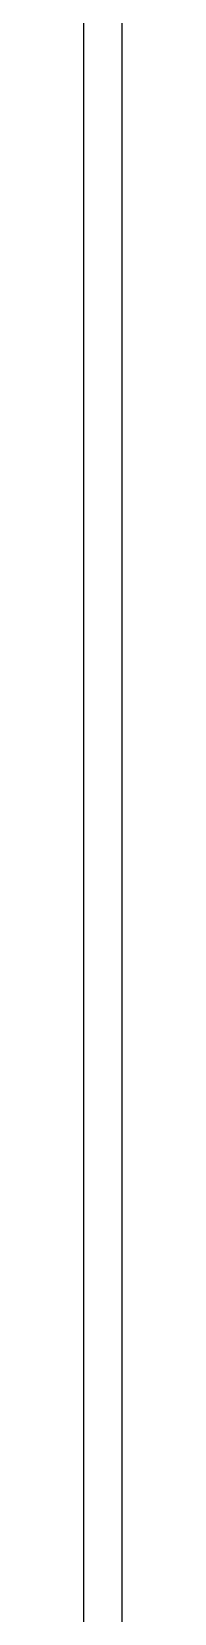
# Model space of a CAD drawing. Extents: x 3 to 592, y 5 to 207.
# Drawn here: x 47.131 to 47.166, y 54.892 to 56.328 of the extents above; entities that cross this region are included whole.
import ezdxf

# ---------------------------------------------------------------- set-up
doc = ezdxf.new("R2010")
doc.units = 0
doc.layers.get('0').update_dxf_attribs({"linetype": 'CONTINUOUS'})

msp = doc.modelspace()

# ---------------------------------------------------------------- linework, layer by layer
at = {"color": 7}
for points in [[(47.165789, 50.684783), (47.165789, 56.823822)], [(47.165789, 50.684783), (47.165789, 56.823822)], [(47.165789, 50.684783), (47.165789, 56.823822)], [(47.165789, 50.684783), (47.165789, 56.823822)], [(47.131111, 50.658889), (47.131111, 56.797222)]]:
    msp.add_lwpolyline(points, dxfattribs=at)

doc.saveas('drawing.dxf')
